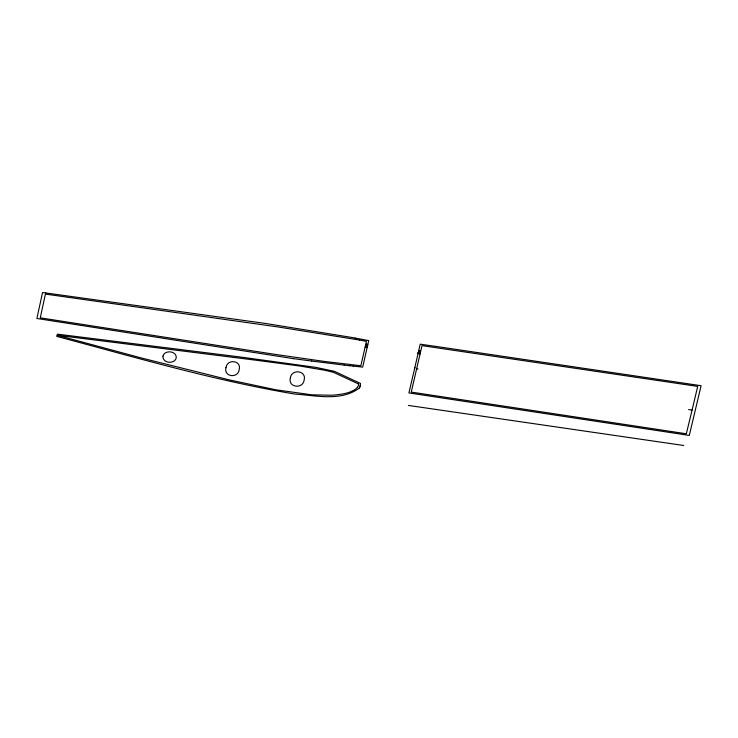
<?xml version="1.0" encoding="UTF-8"?>
<svg xmlns="http://www.w3.org/2000/svg" width="738" height="738" viewBox="0 0 738 738"><rect width="100%" height="100%" fill="white"/><g stroke="black" fill="none" stroke-linecap="round" stroke-linejoin="round"><path stroke-width="1.11" d="M365.633 346.971L365.31 347.423L365.448 346.805L367.247 347.072L367.109 347.69L367.007 347.174M366.122 347.044L366.02 347.497L366.334 347.072M414.618 368.585L420.199 344.176L436.167 346.454M357.284 387.487L358.004 386.398A10.489 5.821 6.5 0 0 358.354 385.522L358.4 385.485A13.533 7.509 6.5 0 0 358.419 383.935L358.456 383.898M692.087 410.07L686.322 433.778L411.26 392.09L422.007 345.642L697.696 386.408L692.087 410.07L688.591 409.553M414.894 367.423L408.907 392.939L689.301 435.42L701.091 385.706L436.167 346.445M359.138 388.188L360.393 385.946L360.347 383.382L334.462 371.334L315.67 367.339L242.119 357.238L57.463 334.148L56.752 336.38C135.691 357.45 214.38 380.577 295.052 394.11C315.716 395.439 341.104 401.656 359.12 388.206M359.793 387.266L360.513 384.157M357.109 387.708L355.771 388.954A17.906 9.935 6.5 0 1 354.738 389.692L353.742 390.291A16.291 9.04 6.5 0 1 352.838 390.771L352.155 391.094M351.98 391.177L351.611 391.343A15.304 8.496 6.5 0 1 351.02 391.601L349.498 392.182A16.956 9.409 6.5 0 1 348.77 392.422L348.521 392.505M45.608 292.921L266.621 323.622L352.644 337.589M45.664 292.968L42.546 292.506L36.9 318.484L293.632 358.686M333.548 372.33L325.375 370.393A60.341 33.478 6.5 0 0 323.936 370.098L299.674 366.011L257.23 360.375L57.241 335.283L142.416 358.253L229.306 379.895L275.809 389.784L310.956 394.701A40.728 22.601 6.5 0 0 312.792 394.839L330.827 395.217A22.14 12.288 6.5 0 0 332.248 395.153L333.631 395.061A28.053 15.563 6.5 0 0 334.969 394.959L336.27 394.839A31.697 17.592 6.5 0 0 337.534 394.71L341.786 394.11A32.537 18.053 6.5 0 0 342.847 393.917L344.185 393.649A26.374 14.631 6.5 0 0 345.135 393.437L346.629 393.059A21.273 11.808 6.5 0 0 347.469 392.828L347.995 392.662M333.521 372.339L358.41 383.908M353.225 366.094L353.594 366.14M353.936 366.177L362.699 367.109L368.723 340.596L356.758 338.345M353.087 366.085L350.541 365.808M348.853 365.614L350.227 365.771M348.474 365.578L344.148 365.089M349.037 365.642L349.572 365.697M344.148 365.089L311.75 361.066M311.75 361.066L293.632 358.677M418.04 369.083L417.136 368.963M365.854 346.685C366.472 345.845 368.022 346.869 365.854 346.675M408.382 405.43L683.785 445.494M352.875 337.635L355.098 338.041M355.282 338.078L356.297 338.262M359.572 340.061L278.466 327.017L45.415 294.093L40.267 317.829L276.796 354.637L324.72 361.482L360.864 365.734L366.408 341.353L359.683 340.089M419.94 352.764L418.271 352.709L419.94 352.764M367.367 345.633L365.91 345.495L367.367 345.633M420.134 351.934L418.667 351.786L420.134 351.934M365.697 345.458L367.57 345.735L365.697 345.458M418.464 351.758L420.337 352.026L418.501 351.666M162.987 356.094C162.185 363.216 174.472 364.581 176.207 358.013C177.009 350.891 164.712 349.535 162.987 356.094M290.366 378.013C287.783 387.662 303.078 389.35 304.148 380.015C306.731 370.365 291.436 368.677 290.366 378.013M225.994 367.681C223.439 377.044 238.208 378.677 239.204 369.609C241.76 360.245 226.99 358.622 225.994 367.681M365.891 344.757L367.662 345.144L366.242 344.332C370.651 344.96 363.308 343.511 367.312 344.969L365.891 344.757M418.206 353.105L418.077 353.723L419.101 353.373L419.876 353.982L420.005 353.364L418.206 353.105M418.649 351.057L420.429 351.445L419 350.633C423.409 351.26 416.075 349.812 420.079 351.26L418.649 351.057"/></g></svg>
